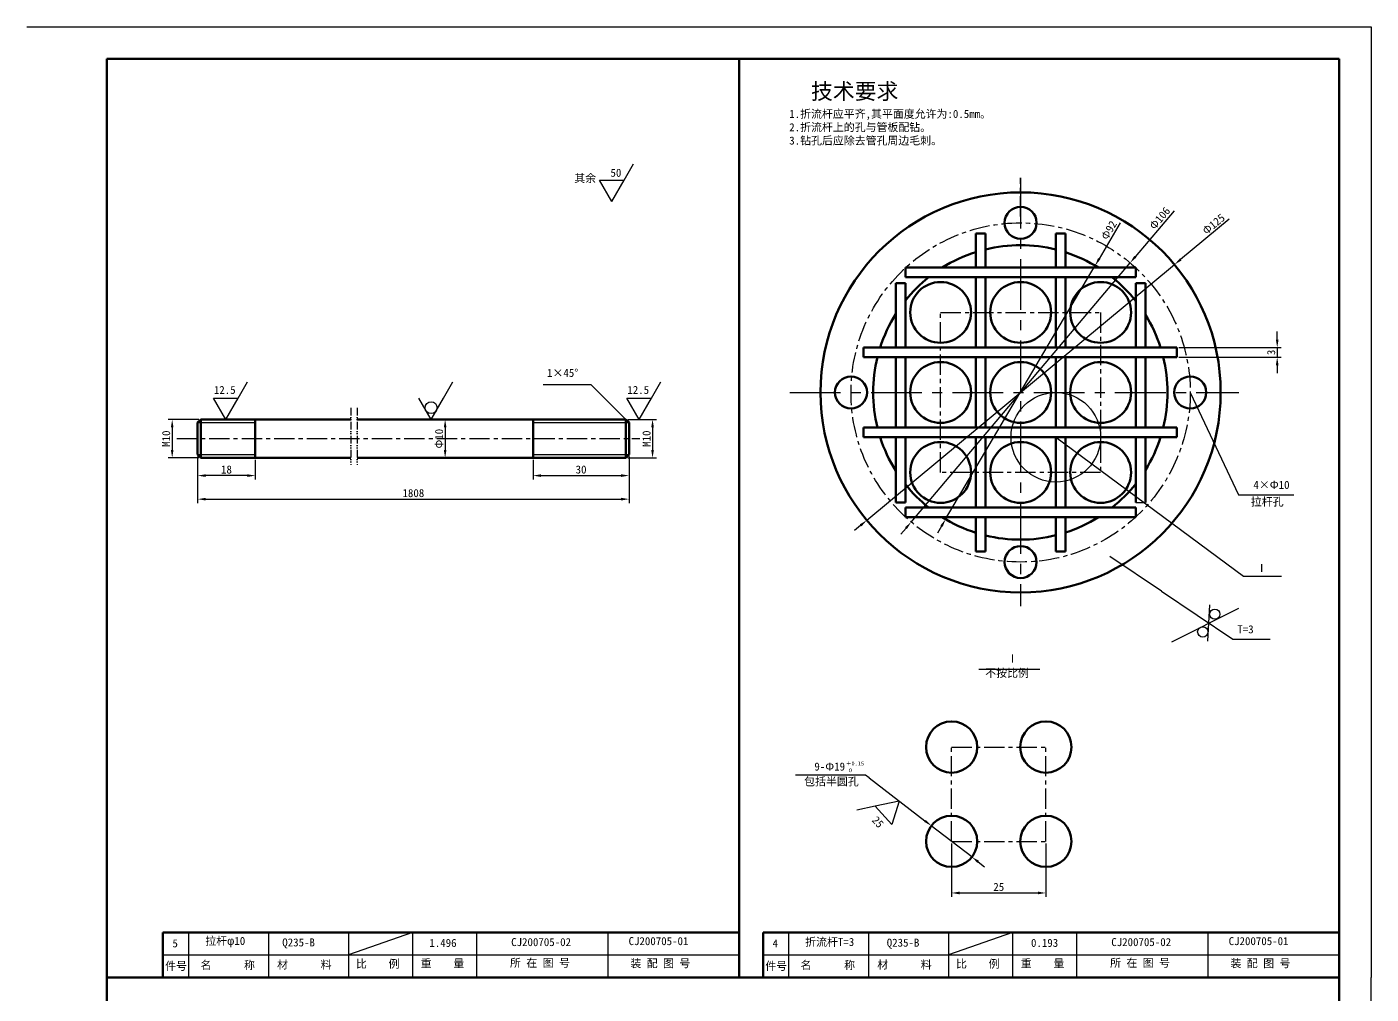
# Model space of a CAD drawing. Header units: millimetres. Extents: x 3555 to 4395, y -770 to -176.
# Drawn here: x 3974.6 to 4394.6, y -478 to -175.8 of the extents above; entities that cross this region are included whole.
import ezdxf

# ---------------------------------------------------------------- set-up
doc = ezdxf.new("R2010")
doc.units = ezdxf.units.MM
doc.linetypes.add('ACAD_ISO12W100', pattern=[21, 12, -3, 0, -3, 0, -3])
doc.linetypes.add('CENTER', pattern=[50.8, 31.75, -6.35, 6.35, -6.35])
doc.layers.get('0').update_dxf_attribs({"linetype": 'CENTER'})
for name, color, linetype in [('中心线', 5, 'CENTER'), ('双点画', 183, 'ACAD_ISO12W100'), ('图层1', 7, 'Continuous'), ('标注', 2, 'Continuous'), ('细实线', 212, 'Continuous')]:
    doc.layers.add(name, color=color, linetype=linetype)
for name, color, linetype, lineweight in [('外矿现', 71, 'Continuous', 100), ('粗实线', 4, 'Continuous', 50), ('轮廓线', 1, 'Continuous', 50)]:
    doc.layers.add(name, color=color, linetype=linetype, lineweight=lineweight)
doc.styles.get("Standard").update_dxf_attribs({"font": 'SimSun.ttf'})
doc.dimstyles.new('ISO-25', dxfattribs={"dimtxt": 2.5, "dimasz": 2.5, "dimexe": 1.25, "dimexo": 0.625, "dimtad": 1, "dimtxsty": 'Standard', "dimcen": 2.5, "dimadec": 0, "dimazin": 0, "dimtfac": 1, "dimtmove": 0, "dimatfit": 3, "dimfxl": 0, "dimarcsym": 0})

# ---------------------------------------------------------------- blocks, each defined once
blk = doc.blocks.new('*D21')
at = {"layer": 'Defpoints', "color": 0, "ltscale": 0.1}
for p in [(4027.93, -309.44), (4045.93, -310.44), (4027.93, -315.98)]:
    blk.add_point(p, dxfattribs=at)
at = {"layer": '标注', "color": 0, "lineweight": -2, "ltscale": 0.1}
for p, q in [((4027.93, -310.06), (4027.93, -317.23)), ((4045.93, -311.06), (4045.93, -317.23)), ((4043.43, -315.98), (4030.43, -315.98))]:
    blk.add_line(p, q, dxfattribs=at)
at = {"layer": '标注', "color": 0, "ltscale": 0.1}
for points in [[(4030.43, -315.56), (4030.43, -316.4), (4027.93, -315.98)], [(4043.43, -315.56), (4043.43, -316.4), (4045.93, -315.98)]]:
    blk.add_solid(points, dxfattribs=at)
at = {"layer": '标注', "color": 0, "ltscale": 0.1, "insert": (4036.93, -314.1), "char_height": 2.5, "attachment_point": 5}
blk.add_mtext('18', dxfattribs=at)
blk = doc.blocks.new('*D22')
at = {"layer": 'Defpoints', "color": 0, "ltscale": 0.1}
for p in [(4132.73, -310.44), (4162.73, -309.44), (4162.73, -315.98)]:
    blk.add_point(p, dxfattribs=at)
at = {"layer": '标注', "color": 0, "lineweight": -2, "ltscale": 0.1}
for p, q in [((4162.73, -310.06), (4162.73, -317.23)), ((4132.73, -311.06), (4132.73, -317.23)), ((4135.23, -315.98), (4160.23, -315.98))]:
    blk.add_line(p, q, dxfattribs=at)
at = {"layer": '标注', "color": 0, "ltscale": 0.1}
for points in [[(4135.23, -315.56), (4135.23, -316.4), (4132.73, -315.98)], [(4160.23, -315.56), (4160.23, -316.4), (4162.73, -315.98)]]:
    blk.add_solid(points, dxfattribs=at)
at = {"layer": '标注', "color": 0, "ltscale": 0.1, "insert": (4147.73, -314.1), "char_height": 2.5, "attachment_point": 5}
blk.add_mtext('30', dxfattribs=at)
blk = doc.blocks.new('*D23')
at = {"layer": 'Defpoints', "color": 0, "ltscale": 0.1}
for p in [(4027.93, -309.44), (4162.73, -309.44), (4162.73, -323.34)]:
    blk.add_point(p, dxfattribs=at)
at = {"layer": '标注', "color": 0, "lineweight": -2, "ltscale": 0.1}
for p, q in [((4027.93, -310.06), (4027.93, -324.59)), ((4162.73, -310.06), (4162.73, -324.59)), ((4030.43, -323.34), (4160.23, -323.34))]:
    blk.add_line(p, q, dxfattribs=at)
at = {"layer": '标注', "color": 0, "ltscale": 0.1}
for points in [[(4030.43, -322.92), (4030.43, -323.75), (4027.93, -323.34)], [(4160.23, -322.92), (4160.23, -323.75), (4162.73, -323.34)]]:
    blk.add_solid(points, dxfattribs=at)
at = {"layer": '标注', "color": 0, "ltscale": 0.1, "insert": (4095.33, -321.46), "char_height": 2.5, "attachment_point": 5}
blk.add_mtext('1808', dxfattribs=at)
blk = doc.blocks.new('*D24')
at = {"layer": 'Defpoints', "color": 0, "ltscale": 0.1}
for p in [(4161.73, -298.44), (4161.73, -310.44), (4170.06, -310.44)]:
    blk.add_point(p, dxfattribs=at)
at = {"layer": '标注', "color": 0, "lineweight": -2, "ltscale": 0.1}
for p, q in [((4162.36, -298.44), (4171.31, -298.44)), ((4170.06, -300.94), (4170.06, -307.94)), ((4162.36, -310.44), (4171.31, -310.44))]:
    blk.add_line(p, q, dxfattribs=at)
at = {"layer": '标注', "color": 0, "ltscale": 0.1}
for points in [[(4169.64, -300.94), (4170.48, -300.94), (4170.06, -298.44)], [(4169.64, -307.94), (4170.48, -307.94), (4170.06, -310.44)]]:
    blk.add_solid(points, dxfattribs=at)
at = {"layer": '标注', "color": 0, "ltscale": 0.1, "insert": (4168.19, -304.44), "char_height": 2.5, "attachment_point": 5, "rotation": 90}
blk.add_mtext('M10', dxfattribs=at)
blk = doc.blocks.new('*D25')
at = {"layer": 'Defpoints', "color": 0, "ltscale": 0.1}
for p in [(4028.93, -298.44), (4019.97, -310.44), (4028.93, -310.44)]:
    blk.add_point(p, dxfattribs=at)
at = {"layer": '标注', "color": 0, "lineweight": -2, "ltscale": 0.1}
for p, q in [((4028.3, -298.44), (4018.72, -298.44)), ((4019.97, -300.94), (4019.97, -307.94)), ((4028.3, -310.44), (4018.72, -310.44))]:
    blk.add_line(p, q, dxfattribs=at)
at = {"layer": '标注', "color": 0, "ltscale": 0.1}
for points in [[(4019.56, -300.94), (4020.39, -300.94), (4019.97, -298.44)], [(4019.56, -307.94), (4020.39, -307.94), (4019.97, -310.44)]]:
    blk.add_solid(points, dxfattribs=at)
at = {"layer": '标注', "color": 0, "ltscale": 0.1, "insert": (4018.1, -304.44), "char_height": 2.5, "attachment_point": 5, "rotation": 90}
blk.add_mtext('M10', dxfattribs=at)
blk = doc.blocks.new('*D26')
at = {"layer": 'Defpoints', "color": 0, "ltscale": 0.1}
for p in [(4105.25, -298.44), (4105.25, -310.44), (4105.25, -310.44)]:
    blk.add_point(p, dxfattribs=at)
at = {"layer": '标注', "color": 0, "lineweight": -2, "ltscale": 0.1}
for p, q in [((4104.63, -298.44), (4104, -298.44)), ((4105.25, -300.94), (4105.25, -307.94)), ((4104.63, -310.44), (4104, -310.44))]:
    blk.add_line(p, q, dxfattribs=at)
at = {"layer": '标注', "color": 0, "ltscale": 0.1}
for points in [[(4104.84, -300.94), (4105.67, -300.94), (4105.25, -298.44)], [(4104.84, -307.94), (4105.67, -307.94), (4105.25, -310.44)]]:
    blk.add_solid(points, dxfattribs=at)
at = {"layer": '标注', "color": 0, "ltscale": 0.1, "insert": (4103.38, -304.44), "char_height": 2.5, "attachment_point": 5, "rotation": 90}
blk.add_mtext('Φ10', dxfattribs=at)
blk = doc.blocks.new('*D46')
at = {"layer": 'Defpoints', "color": 0, "ltscale": 0.1}
for p in [(4333.87, -275.99), (4333.87, -278.99), (4365.23, -278.99)]:
    blk.add_point(p, dxfattribs=at)
at = {"layer": '标注', "color": 0, "lineweight": -2, "ltscale": 0.1}
for p, q in [((4365.23, -273.49), (4365.23, -270.99)), ((4334.49, -275.99), (4366.48, -275.99)), ((4365.23, -275.99), (4365.23, -278.99)), ((4334.49, -278.99), (4366.48, -278.99)), ((4365.23, -281.49), (4365.23, -283.99))]:
    blk.add_line(p, q, dxfattribs=at)
at = {"layer": '标注', "color": 0, "ltscale": 0.1}
for points in [[(4364.81, -273.49), (4365.65, -273.49), (4365.23, -275.99)], [(4364.81, -281.49), (4365.65, -281.49), (4365.23, -278.99)]]:
    blk.add_solid(points, dxfattribs=at)
at = {"layer": '标注', "color": 0, "ltscale": 0.1, "insert": (4363.36, -277.49), "char_height": 2.5, "attachment_point": 5, "rotation": 90}
blk.add_mtext('3', dxfattribs=at)
blk = doc.blocks.new('*D47')
at = {"layer": 'Defpoints', "color": 0, "ltscale": 0.1}
for p in [(4333.13, -250.05), (4236.99, -329.94)]:
    blk.add_point(p, dxfattribs=at)
at = {"layer": '标注', "color": 0, "lineweight": -2, "ltscale": 0.1}
for p, q in [((4350.17, -235.89), (4335.06, -248.45)), ((4236.99, -329.94), (4333.13, -250.05)), ((4235.07, -331.53), (4233.15, -333.13))]:
    blk.add_line(p, q, dxfattribs=at)
at = {"layer": '标注', "color": 0, "ltscale": 0.1}
for points in [[(4334.79, -248.13), (4335.32, -248.77), (4333.13, -250.05)], [(4234.8, -331.21), (4235.34, -331.85), (4236.99, -329.94)]]:
    blk.add_solid(points, dxfattribs=at)
at = {"layer": '标注', "color": 0, "ltscale": 0.1, "insert": (4345.38, -237.43), "char_height": 2.5, "attachment_point": 5, "rotation": 39.7254}
blk.add_mtext('Φ125', dxfattribs=at)
blk = doc.blocks.new('*D48')
at = {"layer": 'Defpoints', "color": 0, "ltscale": 0.1}
for p in [(4308.34, -250.36), (4261.62, -329.62)]:
    blk.add_point(p, dxfattribs=at)
at = {"layer": '标注', "color": 0, "lineweight": -2, "ltscale": 0.1}
for p, q in [((4316.21, -237.01), (4309.61, -248.21)), ((4261.62, -329.62), (4308.34, -250.36)), ((4260.35, -331.77), (4259.08, -333.93))]:
    blk.add_line(p, q, dxfattribs=at)
at = {"layer": '标注', "color": 0, "ltscale": 0.1}
for points in [[(4309.25, -248), (4309.97, -248.42), (4308.34, -250.36)], [(4259.99, -331.56), (4260.71, -331.98), (4261.62, -329.62)]]:
    blk.add_solid(points, dxfattribs=at)
at = {"layer": '标注', "color": 0, "ltscale": 0.1, "insert": (4312.67, -239.32), "char_height": 2.5, "attachment_point": 5, "rotation": 59.4808}
blk.add_mtext('Φ92', dxfattribs=at)
blk = doc.blocks.new('*D49')
at = {"layer": 'Defpoints', "color": 0, "ltscale": 0.1}
for p in [(4319.27, -249.5), (4250.86, -330.48)]:
    blk.add_point(p, dxfattribs=at)
at = {"layer": '标注', "color": 0, "lineweight": -2, "ltscale": 0.1}
for p, q in [((4333.02, -233.22), (4320.88, -247.59)), ((4250.86, -330.48), (4319.27, -249.5)), ((4249.25, -332.39), (4247.63, -334.3))]:
    blk.add_line(p, q, dxfattribs=at)
at = {"layer": '标注', "color": 0, "ltscale": 0.1}
for points in [[(4320.56, -247.33), (4321.2, -247.86), (4319.27, -249.5)], [(4248.93, -332.12), (4249.56, -332.66), (4250.86, -330.48)]]:
    blk.add_solid(points, dxfattribs=at)
at = {"layer": '标注', "color": 0, "ltscale": 0.1, "insert": (4328.56, -235.59), "char_height": 2.5, "attachment_point": 5, "rotation": 49.8088}
blk.add_mtext('Φ106', dxfattribs=at)
blk = doc.blocks.new('*D57')
at = {"layer": 'Defpoints', "color": 0, "ltscale": 0.1}
for p in [(4263.5, -430.26), (4292.96, -430.26), (4292.96, -446.39)]:
    blk.add_point(p, dxfattribs=at)
at = {"layer": '标注', "color": 0, "lineweight": -2, "ltscale": 0.1}
for p, q in [((4263.5, -430.89), (4263.5, -447.64)), ((4292.96, -430.89), (4292.96, -447.64)), ((4266, -446.39), (4290.46, -446.39))]:
    blk.add_line(p, q, dxfattribs=at)
at = {"layer": '标注', "color": 0, "ltscale": 0.1}
for points in [[(4266, -445.97), (4266, -446.81), (4263.5, -446.39)], [(4290.46, -445.97), (4290.46, -446.81), (4292.96, -446.39)]]:
    blk.add_solid(points, dxfattribs=at)
at = {"layer": '标注', "color": 0, "ltscale": 0.1, "insert": (4278.23, -444.51), "char_height": 2.5, "attachment_point": 5}
blk.add_mtext('25', dxfattribs=at)
blk = doc.blocks.new('*D58')
at = {"layer": 'Defpoints', "color": 0, "ltscale": 0.1}
for p in [(4257.16, -425.38), (4269.84, -435.14)]:
    blk.add_point(p, dxfattribs=at)
at = {"layer": '标注', "color": 0, "lineweight": -2, "ltscale": 0.1}
for p, q in [((4237.76, -410.46), (4255.18, -423.86)), ((4269.84, -435.14), (4257.16, -425.38)), ((4271.82, -436.67), (4273.8, -438.19))]:
    blk.add_line(p, q, dxfattribs=at)
at = {"layer": '标注', "color": 0, "ltscale": 0.1}
for points in [[(4255.43, -423.53), (4254.92, -424.19), (4257.16, -425.38)], [(4272.07, -436.34), (4271.56, -437), (4269.84, -435.14)]]:
    blk.add_solid(points, dxfattribs=at)

msp = doc.modelspace()

# ---------------------------------------------------------------- linework, layer by layer
at = {"ltscale": 0.2}
msp.add_line((4321.063, -324.34), (4324.063, -324.34), dxfattribs=at)
at = {"layer": '中心线', "ltscale": 0.2}
for p, q in [((4285.063, -234.991), (4285.063, -222.919)), ((4260.063, -264.991), (4310.063, -264.991)), ((4260.063, -314.991), (4260.063, -264.991)), ((4310.063, -264.991), (4310.063, -314.991)), ((4021.372, -304.436), (4166.12, -304.436)), ((4310.063, -314.991), (4260.063, -314.991)), ((4263.498, -430.264), (4263.498, -400.804)), ((4263.498, -400.804), (4292.961, -400.804)), ((4292.961, -430.264), (4292.961, -400.804)), ((4263.498, -430.264), (4292.961, -430.264))]:
    msp.add_line(p, q, dxfattribs=at)
at = {"layer": '中心线', "ltscale": 0.5}
for p, q in [((4285.063, -222.919), (4285.063, -356.798)), ((4212.946, -289.991), (4353.269, -289.991))]:
    msp.add_line(p, q, dxfattribs=at)
at = {"layer": '中心线', "ltscale": 0.2}
msp.add_circle((4285.063, -289.991), 53, dxfattribs=at)
at = {"layer": '双点画', "ltscale": 0.2}
for p, q in [((4075.742, -294.775), (4075.742, -312.631)), ((4077.755, -294.775), (4077.755, -312.631))]:
    msp.add_line(p, q, dxfattribs=at)
at = {"layer": '图层1', "ltscale": 0.2}
for p, q in [((4299.063, -240.306), (4299.063, -250.991)), ((4299.063, -253.991), (4299.063, -275.991)), ((4236.009, -275.991), (4333.869, -275.991)), ((4036.705, -298.436), (4032.873, -291.8)), ((4032.873, -291.8), (4040.537, -291.8)), ((4100.881, -298.436), (4097.049, -291.8)), ((4165.886, -298.436), (4162.054, -291.8)), ((4162.054, -291.8), (4169.717, -291.8)), ((4299.063, -303.991), (4299.063, -325.991)), ((4299.063, -328.991), (4299.063, -339.676)), ((4244.784, -424.975), (4239.664, -419.273)), ((4247.161, -417.689), (4244.784, -424.975))]:
    msp.add_line(p, q, dxfattribs=at)
at = {"layer": '外矿现', "ltscale": 0.2}
for p, q in [((3999.57, -185.773), (4384.57, -185.773)), ((3999.57, -472.773), (3999.57, -185.773)), ((4197.07, -472.773), (4197.07, -185.773)), ((4384.57, -472.773), (4384.57, -185.773)), ((3999.57, -472.773), (3999.57, -759.773)), ((3999.57, -472.773), (4384.57, -472.773)), ((4384.57, -633.773), (4384.57, -472.773))]:
    msp.add_line(p, q, dxfattribs=at)
at = {"layer": '标注', "ltscale": 0.2}
for p, q in [((4161.171, -223.686), (4164.103, -218.607)), ((4157.339, -230.322), (4153.508, -223.686)), ((4153.508, -223.686), (4161.171, -223.686)), ((4157.339, -230.322), (4153.508, -223.686)), ((4153.508, -223.686), (4161.171, -223.686)), ((4157.339, -230.322), (4161.171, -223.686)), ((4040.537, -291.8), (4043.469, -286.721)), ((4104.712, -291.8), (4107.644, -286.721)), ((4150.909, -287.615), (4135.909, -287.615)), ((4161.73, -298.436), (4150.909, -287.615)), ((4169.717, -291.8), (4172.649, -286.721)), ((4036.705, -298.436), (4032.873, -291.8)), ((4032.873, -291.8), (4040.537, -291.8)), ((4036.705, -298.436), (4040.537, -291.8)), ((4100.881, -298.436), (4097.049, -291.8)), ((4100.881, -298.436), (4104.712, -291.8)), ((4165.886, -298.436), (4162.054, -291.8)), ((4162.054, -291.8), (4169.717, -291.8)), ((4165.886, -298.436), (4169.717, -291.8)), ((4338.063, -289.991), (4353.137, -321.977)), ((4296.063, -303.991), (4354.671, -347.394)), ((4353.137, -321.977), (4370.427, -321.977)), ((4329.033, -352.064), (4312.983, -341.244)), ((4354.671, -347.394), (4366.563, -347.394)), ((4329.033, -352.064), (4351.318, -367.088)), ((4343.542, -367.764), (4344.229, -356.394)), ((4332.257, -367.887), (4353.268, -357.39)), ((4351.318, -367.088), (4363.067, -367.088)), ((4272.021, -376.427), (4291.104, -376.427)), ((4236.62, -409.575), (4214.719, -409.575)), ((4237.765, -410.456), (4236.62, -409.575)), ((4239.664, -419.273), (4233.926, -420.486)), ((4247.161, -417.689), (4239.664, -419.273)), ((4244.784, -424.975), (4239.664, -419.273)), ((4247.161, -417.689), (4244.784, -424.975))]:
    msp.add_line(p, q, dxfattribs=at)
for centre, radius in [((4100.881, -294.758), 1.868), ((4296.063, -303.991), 14), ((4345.722, -359.267), 1.603), ((4341.969, -364.834), 1.603)]:
    msp.add_circle(centre, radius, dxfattribs=at)
at = {"layer": '粗实线', "ltscale": 0.2}
for p, q in [((4025.07, -458.773), (4017.07, -458.773)), ((4017.07, -458.773), (4017.07, -472.773)), ((4025.07, -458.773), (4197.07, -458.773)), ((4212.57, -458.773), (4204.57, -458.773)), ((4204.57, -458.773), (4204.57, -472.773)), ((4212.57, -458.773), (4384.57, -458.773))]:
    msp.add_line(p, q, dxfattribs=at)
at = {"layer": '细实线', "ltscale": 0.2}
for p, q in [((3974.57, -175.773), (4394.57, -175.773)), ((4394.57, -175.773), (4394.57, -472.773)), ((4027.926, -299.436), (4045.926, -299.436)), ((4132.73, -299.436), (4162.73, -299.436)), ((4027.926, -309.436), (4045.926, -309.436)), ((4132.73, -309.436), (4162.73, -309.436)), ((4025.07, -458.773), (4025.07, -472.773)), ((4050.07, -458.773), (4050.07, -472.773)), ((4075.07, -458.773), (4075.07, -472.773)), ((4095.07, -458.773), (4075.07, -465.773)), ((4095.07, -458.773), (4095.07, -472.773)), ((4115.07, -458.773), (4115.07, -472.773)), ((4156.07, -458.773), (4156.07, -472.773)), ((4212.57, -458.773), (4212.57, -472.773)), ((4237.57, -458.773), (4237.57, -472.773)), ((4262.57, -458.773), (4262.57, -472.773)), ((4282.57, -458.773), (4262.57, -465.773)), ((4282.57, -458.773), (4282.57, -472.773)), ((4302.57, -458.773), (4302.57, -472.773)), ((4343.57, -458.773), (4343.57, -472.773)), ((4017.07, -465.773), (4197.07, -465.773)), ((4204.57, -465.773), (4384.57, -465.773)), ((4394.57, -769.773), (4394.57, -472.773))]:
    msp.add_line(p, q, dxfattribs=at)
at = {"layer": '轮廓线', "ltscale": 0.2}
for p, q in [((4271.063, -240.306), (4271.063, -250.991)), ((4271.063, -240.306), (4274.063, -240.306)), ((4274.063, -240.306), (4274.063, -250.991)), ((4296.063, -240.306), (4296.063, -250.991)), ((4296.063, -240.306), (4299.063, -240.306)), ((4299.063, -240.306), (4299.063, -250.991)), ((4249.063, -250.991), (4321.063, -250.991)), ((4249.063, -250.991), (4249.063, -253.991)), ((4321.063, -250.991), (4321.063, -253.991)), ((4246.063, -255.896), (4246.063, -275.991)), ((4246.063, -255.896), (4249.063, -255.896)), ((4249.063, -253.991), (4321.063, -253.991)), ((4249.063, -255.896), (4249.063, -275.991)), ((4271.063, -253.991), (4271.063, -275.991)), ((4274.063, -253.991), (4274.063, -275.991)), ((4296.063, -253.991), (4296.063, -275.991)), ((4299.063, -253.991), (4299.063, -275.991)), ((4321.063, -255.896), (4321.063, -275.991)), ((4321.063, -255.896), (4324.063, -255.896)), ((4324.063, -255.896), (4324.063, -275.991)), ((4236.009, -275.991), (4333.869, -275.991)), ((4236.009, -275.991), (4236.009, -278.991)), ((4333.869, -275.991), (4333.869, -278.991)), ((4236.009, -278.991), (4333.869, -278.991)), ((4246.063, -278.991), (4246.063, -300.991)), ((4249.063, -278.991), (4249.063, -300.991)), ((4271.063, -278.991), (4271.063, -300.991)), ((4274.063, -278.991), (4274.063, -300.991)), ((4296.063, -278.991), (4296.063, -300.991)), ((4299.063, -278.991), (4299.063, -300.991)), ((4299.063, -278.991), (4299.063, -300.991)), ((4321.063, -278.991), (4321.063, -300.991)), ((4324.063, -278.991), (4324.063, -300.991)), ((4028.926, -298.436), (4027.926, -299.436)), ((4027.926, -299.436), (4027.926, -309.436)), ((4028.926, -298.436), (4075.742, -298.436)), ((4028.926, -298.436), (4028.926, -310.436)), ((4045.926, -298.436), (4045.926, -310.436)), ((4077.755, -298.436), (4161.73, -298.436)), ((4132.73, -298.436), (4132.73, -310.436)), ((4161.73, -298.436), (4161.73, -310.436)), ((4161.73, -298.436), (4162.73, -299.436)), ((4162.73, -299.436), (4162.73, -309.436)), ((4236.009, -300.991), (4333.869, -300.991)), ((4236.009, -300.991), (4236.009, -303.991)), ((4333.869, -300.991), (4333.869, -303.991)), ((4236.009, -303.991), (4333.869, -303.991)), ((4246.063, -303.991), (4246.063, -324.34)), ((4249.063, -303.991), (4249.063, -324.34)), ((4271.063, -303.991), (4271.063, -325.991)), ((4274.063, -303.991), (4274.063, -325.991)), ((4296.063, -303.991), (4296.063, -325.991)), ((4299.063, -303.991), (4299.063, -325.991)), ((4321.063, -303.991), (4321.063, -324.34)), ((4324.063, -303.991), (4324.063, -324.34)), ((4027.926, -309.436), (4028.926, -310.436)), ((4028.926, -310.436), (4075.742, -310.436)), ((4077.755, -310.436), (4161.73, -310.436)), ((4162.73, -309.436), (4161.73, -310.436)), ((4246.063, -324.34), (4249.063, -324.34)), ((4249.063, -325.991), (4321.063, -325.991)), ((4249.063, -325.991), (4249.063, -328.991)), ((4321.063, -325.991), (4321.063, -328.991)), ((4249.063, -328.991), (4321.063, -328.991)), ((4271.063, -328.991), (4271.063, -339.676)), ((4274.063, -328.991), (4274.063, -339.676)), ((4296.063, -328.991), (4296.063, -339.676)), ((4299.063, -328.991), (4299.063, -339.676)), ((4274.063, -339.676), (4271.063, -339.676)), ((4296.063, -339.676), (4299.063, -339.676))]:
    msp.add_line(p, q, dxfattribs=at)
for centre, radius in [((4285.063, -289.991), 62.5), ((4285.063, -236.991), 5), ((4260.063, -264.991), 9.5), ((4285.063, -264.991), 9.5), ((4310.063, -264.991), 9.5), ((4260.063, -289.991), 9.5), ((4285.063, -289.991), 9.5), ((4310.063, -289.991), 9.5), ((4232.063, -289.991), 5), ((4338.063, -289.991), 5), ((4260.063, -314.991), 9.5), ((4285.063, -314.991), 9.5), ((4310.063, -314.991), 9.5), ((4285.063, -342.991), 5), ((4263.498, -400.804), 8), ((4292.961, -400.804), 8), ((4263.498, -430.264), 8), ((4292.961, -430.264), 8)]:
    msp.add_circle(centre, radius, dxfattribs=at)
for start, end in [(107.60973, 122.024), (76.05759, 103.72809), (57.976, 72.1718), (128.49995, 141.33321), (38.3325, 51.50005), (147.78032, 162.28107), (17.71893, 31.82724), (166.16478, 193.83522), (346.16478, 13.83522), (197.71893, 212.21968), (328.17276, 342.28107), (218.66679, 231.50005), (308.49995, 321.6675), (237.976, 252.39027), (287.8282, 302.024), (256.27191, 283.94241)]:
    msp.add_arc((4284.979, -289.991), 46, start, end, dxfattribs=at)

# ---------------------------------------------------------------- texts
at = {"layer": '标注', "ltscale": 0.2, "attachment_point": 1}
for s, insert, char_height, width in [('    {\\H2x;技术要求\\P}1.折流杆应平齐,其平面度允许为:0.5mm。\\P2.折流杆上的孔与管板配钻。\\P3.钻孔后应除去管孔周边毛刺。', (4212.766, -193.382), 2.5, 150.8494), ('{\\fSimSun|b0|i0|c134|p2;其余}', (4145.599, -221.825), 2.5, 23.19993), ('50', (4156.91, -220.106), 2.5, 18.12222), ('1×45°', (4137.097, -282.636), 2.5, 16.62222), ('12.5', (4032.996, -287.965), 2.5, 18.12222), ('12.5', (4162.176, -287.965), 2.5, 18.12222), (' 4×{\\fArial|b0|i0|c161|p32;Φ}10', (4356.097, -317.616), 2.5, 15.4537), ('{\\fSimSun|b0|i0|c134|p2;拉杆孔}', (4356.998, -322.903), 2.5, 13.16497), ('{\\fSimSun|b0|i0|c134|p2;\u3000\u3000Ⅰ}', (4351.843, -343.633), 2.5, 33.58), ('{\\fSimSun|b0|i0|c134|p2;T=3}', (4352.771, -362.752), 2.5, 8.53137), ('{\\fSimSun|b0|i0|c134|p2;\u3000\u3000Ⅰ}', (4274.021, -371.927), 2.5, 33.58), ('{\\fSimSun|b0|i0|c134|p2;不按比例}', (4274.021, -376.427), 2.5, 17.699), ('9-{\\fArial|b0|i0|c161|p32;Φ}19', (4220.617, -405.647), 2.5, 31.40715), ('{\\fSimSun|b0|i0|c134|p2;\\H0.5x;＋0.15}', (4230.47, -405.295), 2.5, 8.67778), ('{\\fSimSun|b0|i0|c134|p2;包括半圆孔}', (4217.419, -410.335), 2.5, 28.56119), ('{\\fSimSun|b0|i0|c134|p2; 0}', (4230.425, -407.425), 1.25, 4.93388), ('{\\fSimSun|b0|i0|c134|p2; 5}', (4018.359, -460.871), 2.5, 5.4871), ('{\\fSimSun|b0|i0|c134|p2;拉杆\\fArial|b0|i0|c161|p32;φ\\fSimSun|b0|i0|c134|p2;10}', (4030.313, -460.127), 2.5, 32.34526), ('{\\fSimSun|b0|i0|c134|p2; Q235-B}', (4052.664, -460.591), 2.5, 32.34526), ('{\\fSimSun|b0|i0|c134|p2;1.496}', (4100.32, -460.746), 2.5, 32.34526), ('   CJ200705-02', (4120.778, -460.49), 2.5, 32.34526), ('{\\fSimSun|b0|i0|c134|p2; CJ200705-01}', (4160.86, -460.186), 2.5, 32.34526), ('{\\fSimSun|b0|i0|c134|p2; 4}', (4205.859, -460.871), 2.5, 28.55729), ('{\\fSimSun|b0|i0|c134|p2;折流杆T=3}', (4217.738, -460.447), 2.5, 28.55729), ('{\\fSimSun|b0|i0|c134|p2; Q235-B}', (4241.528, -460.673), 2.5, 28.55729), ('{\\fSimSun|b0|i0|c134|p2;0.193}', (4288.296, -460.731), 2.5, 28.55729), ('   CJ200705-02', (4308.278, -460.49), 2.5, 28.55729), ('{\\fSimSun|b0|i0|c134|p2; CJ200705-01}', (4348.36, -460.186), 2.5, 28.55729), ('{\\fSimSun|b0|i0|c134|p2;件号}', (4017.787, -467.96), 2.5, 32.34526), ('{\\fSimSun|b0|i0|c134|p2; 名      称}', (4027.102, -467.688), 2.5, 32.34526), ('{\\fSimSun|b0|i0|c134|p2;材      料}', (4052.751, -467.536), 2.5, 32.34526), ('{\\fSimSun|b0|i0|c134|p2;比    例}', (4077.371, -467.287), 2.5, 32.34526), ('{\\fSimSun|b0|i0|c134|p2;重    量}', (4097.606, -467.178), 2.5, 32.34526), ('{\\fSimSun|b0|i0|c134|p2;    所 在 图 号}', (4118.705, -466.991), 2.5, 32.34526), ('{\\fSimSun|b0|i0|c134|p2;装 配 图 号}', (4163.131, -467.125), 2.5, 32.34526), ('{\\fSimSun|b0|i0|c134|p2;件号}', (4205.287, -467.96), 2.5, 28.55729), ('{\\fSimSun|b0|i0|c134|p2; 名      称}', (4214.602, -467.688), 2.5, 28.55729), ('{\\fSimSun|b0|i0|c134|p2;材      料}', (4240.251, -467.536), 2.5, 28.55729), ('{\\fSimSun|b0|i0|c134|p2;比    例}', (4264.871, -467.287), 2.5, 28.55729), ('{\\fSimSun|b0|i0|c134|p2;重    量}', (4285.106, -467.178), 2.5, 28.55729), ('{\\fSimSun|b0|i0|c134|p2;    所 在 图 号}', (4306.205, -466.991), 2.5, 28.55729), ('{\\fSimSun|b0|i0|c134|p2;装 配 图 号}', (4350.631, -467.125), 2.5, 28.55729)]:
    msp.add_mtext(s, dxfattribs=dict(at, insert=insert, char_height=char_height, width=width))
at = {"layer": '标注', "ltscale": 0.2, "insert": (4240.273, -422.127), "char_height": 2.5, "width": 5.38912, "attachment_point": 1, "rotation": 312}
msp.add_mtext('{\\fSimSun|b0|i0|c134|p2;25}', dxfattribs=at)

# ---------------------------------------------------------------- dimensions: what is measured, and where the dimension line sits
at = {"layer": '标注', "ltscale": 0.2}
for p1, p2, text, picture, middle in [((4236.993, -329.935), (4333.132, -250.046), 'Φ125', '*D47', (4346.579, -238.872)), ((4250.86, -330.477), (4319.266, -249.504), 'Φ106', '*D49', (4329.996, -236.803)), ((4261.619, -329.618), (4308.339, -250.364), 'Φ92', '*D48', (4314.286, -240.275)), ((4269.837, -435.143), (4257.158, -425.384), '    ', '*D58', (4241.077, -413.006))]:
    dim = msp.add_diameter_dim_2p(p1=p1, p2=p2, text=text, dimstyle='ISO-25', dxfattribs=at)
    dim.commit()
    dim.dimension.update_dxf_attribs({"geometry": picture, "text_midpoint": middle, "dimtype": 163})
for base, p1, p2, text, picture, middle in [((4365.231, -278.991), (4333.869, -275.991), (4333.869, -278.991), '3', '*D46', (4363.356, -277.491)), ((4019.975, -310.436), (4028.926, -298.436), (4028.926, -310.436), 'M10', '*D25', (4018.1, -304.436)), ((4105.252, -310.436), (4105.252, -298.436), (4105.252, -310.436), 'Φ10', '*D26', (4103.377, -304.436)), ((4170.061, -310.436), (4161.73, -298.436), (4161.73, -310.436), 'M10', '*D24', (4168.186, -304.436))]:
    dim = msp.add_linear_dim(base=base, p1=p1, p2=p2, angle=90, text=text, dimstyle='ISO-25', dxfattribs=at)
    dim.commit()
    dim.dimension.update_dxf_attribs({"geometry": picture, "text_midpoint": middle})
for base, p1, p2, picture, middle in [((4027.926, -315.979), (4045.926, -310.436), (4027.926, -309.436), '*D21', (4036.926, -314.104)), ((4162.73, -315.979), (4132.73, -310.436), (4162.73, -309.436), '*D22', (4147.73, -314.104))]:
    dim = msp.add_linear_dim(base=base, p1=p1, p2=p2, dimstyle='ISO-25', dxfattribs=at)
    dim.commit()
    dim.dimension.update_dxf_attribs({"geometry": picture, "text_midpoint": middle})
for base, p1, p2, text, picture, middle in [((4162.73, -323.337), (4027.926, -309.436), (4162.73, -309.436), '1808', '*D23', (4095.328, -321.462)), ((4292.961, -446.389), (4263.498, -430.264), (4292.961, -430.264), '25', '*D57', (4278.229, -444.514))]:
    dim = msp.add_linear_dim(base=base, p1=p1, p2=p2, text=text, dimstyle='ISO-25', dxfattribs=at)
    dim.commit()
    dim.dimension.update_dxf_attribs({"geometry": picture, "text_midpoint": middle})

doc.saveas('drawing.dxf')
